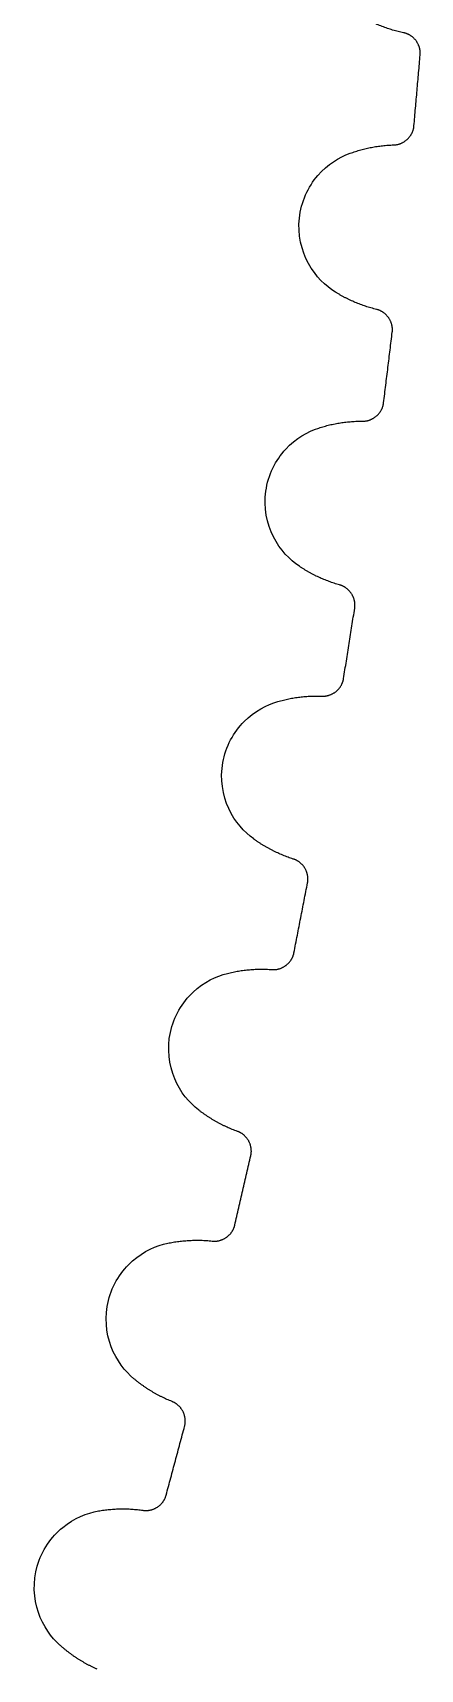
# Model space of a CAD drawing. Extents: x -57 to 57, y -57 to 57.
# Drawn here: x 54.08 to 56.85, y -16.25 to -4.56 of the extents above; entities that cross this region are included whole.
import ezdxf

# ---------------------------------------------------------------- set-up
doc = ezdxf.new("R2010")
doc.units = 0
doc.layers.add('Cut', color=7, linetype='CONTINUOUS')

msp = doc.modelspace()

# ---------------------------------------------------------------- linework, layer by layer
at = {"layer": 'Cut'}
for p, q in [((56.7273, -4.5591), (56.7273, -4.5591, 3)), ((56.7273, -4.5591), (56.7273, -4.5591, 3)), ((56.8463, -4.71837), (56.8463, -4.71837, 3)), ((56.8463, -4.71837), (56.8463, -4.71837, 3)), ((56.802, -5.22457), (56.802, -5.22457, 3)), ((56.802, -5.22457), (56.802, -5.22457, 3)), ((56.6572, -5.36076), (56.6572, -5.36076, 3)), ((56.6572, -5.36076), (56.6572, -5.36076, 3)), ((56.3456, -5.42054), (56.3456, -5.42054, 3)), ((56.3456, -5.42054), (56.3456, -5.42054, 3)), ((56.2414, -6.41283), (56.2414, -6.41283, 3)), ((56.2414, -6.41283), (56.2414, -6.41283, 3)), ((56.5337, -6.53608), (56.5337, -6.53608, 3)), ((56.5337, -6.53608), (56.5337, -6.53608, 3)), ((56.647, -6.69941), (56.647, -6.69941, 3)), ((56.647, -6.69941), (56.647, -6.69941, 3)), ((56.5851, -7.20374), (56.5851, -7.20374, 3)), ((56.5851, -7.20374), (56.5851, -7.20374, 3)), ((56.4356, -7.3348), (56.4356, -7.3348, 3)), ((56.4356, -7.3348), (56.4356, -7.3348, 3)), ((56.1221, -7.38367), (56.1221, -7.38367, 3)), ((56.1221, -7.38367), (56.1221, -7.38367, 3)), ((55.9833, -8.37172), (55.9833, -8.37172, 3)), ((55.9833, -8.37172), (55.9833, -8.37172, 3)), ((56.2711, -8.50509), (56.2711, -8.50509, 3)), ((56.2711, -8.50509), (56.2711, -8.50509, 3)), ((56.3787, -8.67228), (56.3787, -8.67228, 3)), ((56.3787, -8.67228), (56.3787, -8.67228, 3)), ((56.2992, -9.17415), (56.2992, -9.17415, 3)), ((56.2992, -9.17415), (56.2992, -9.17415, 3)), ((55.8303, -9.33781), (55.8303, -9.33781, 3)), ((55.8303, -9.33781), (55.8303, -9.33781, 3)), ((56.1452, -9.2999), (56.1452, -9.2999, 3)), ((56.1452, -9.2999), (56.1452, -9.2999, 3)), ((55.657, -10.3204), (55.657, -10.3204, 3)), ((55.657, -10.3204), (55.657, -10.3204, 3)), ((55.94, -10.4637), (55.94, -10.4637, 3)), ((55.94, -10.4637), (55.94, -10.4637, 3)), ((56.0417, -10.6346), (56.0417, -10.6346, 3)), ((56.0417, -10.6346), (56.0417, -10.6346, 3)), ((55.9447, -11.1334), (55.9447, -11.1334, 3)), ((55.9447, -11.1334), (55.9447, -11.1334, 3)), ((55.4704, -11.2806), (55.4704, -11.2806, 3)), ((55.4704, -11.2806), (55.4704, -11.2806, 3)), ((55.7865, -11.2537), (55.7865, -11.2537, 3)), ((55.7865, -11.2537), (55.7865, -11.2537, 3)), ((55.2629, -12.2565), (55.2629, -12.2565, 3)), ((55.2629, -12.2565), (55.2629, -12.2565, 3)), ((55.5408, -12.4097), (55.5408, -12.4097, 3)), ((55.5408, -12.4097), (55.5408, -12.4097, 3)), ((55.6364, -12.5839), (55.6364, -12.5839, 3)), ((55.6364, -12.5839), (55.6364, -12.5839, 3)), ((55.5221, -13.079), (55.5221, -13.079, 3)), ((55.5221, -13.079), (55.5221, -13.079, 3)), ((55.0429, -13.2096), (55.0429, -13.2096, 3)), ((55.0429, -13.2096), (55.0429, -13.2096, 3)), ((55.3597, -13.1937), (55.3597, -13.1937, 3)), ((55.3597, -13.1937), (55.3597, -13.1937, 3)), ((54.8015, -14.1777), (54.8015, -14.1777, 3)), ((54.8015, -14.1777), (54.8015, -14.1777, 3)), ((55.0738, -14.3404), (55.0738, -14.3404, 3)), ((55.0738, -14.3404), (55.0738, -14.3404, 3)), ((55.1633, -14.5179), (55.1633, -14.5179, 3)), ((55.1633, -14.5179), (55.1633, -14.5179, 3)), ((55.0318, -15.0088), (55.0318, -15.0088, 3)), ((55.0318, -15.0088), (55.0318, -15.0088, 3)), ((54.5484, -15.1225), (54.5484, -15.1225, 3)), ((54.5484, -15.1225), (54.5484, -15.1225, 3)), ((54.8656, -15.1177), (54.8656, -15.1177, 3)), ((54.8656, -15.1177), (54.8656, -15.1177, 3)), ((54.2733, -16.0816), (54.2733, -16.0816, 3)), ((54.2733, -16.0816), (54.2733, -16.0816, 3))]:
    msp.add_line(p, q, dxfattribs=at)
for points, degree in [([(56.7273, -4.5591), (56.5701, -4.52625), (56.4309, -4.44613)], 2), ([(56.7273, -4.5591, 3), (56.5701, -4.52625, 3), (56.4309, -4.44613, 3)], 2), ([(56.7273, -4.5591), (56.5701, -4.52625), (56.4309, -4.44613)], 2), ([(56.7273, -4.5591, 3), (56.5701, -4.52625, 3), (56.4309, -4.44613, 3)], 2), ([(56.802, -5.22457), (56.8463, -4.71837)], 1), ([(56.802, -5.22457, 3), (56.8463, -4.71837, 3)], 1), ([(56.802, -5.22457), (56.8463, -4.71837)], 1), ([(56.802, -5.22457, 3), (56.8463, -4.71837, 3)], 1), ([(56.3456, -5.42054), (56.4966, -5.36581), (56.6572, -5.36076)], 2), ([(56.3456, -5.42054, 3), (56.4966, -5.36581, 3), (56.6572, -5.36076, 3)], 2), ([(56.3456, -5.42054), (56.4966, -5.36581), (56.6572, -5.36076)], 2), ([(56.3456, -5.42054, 3), (56.4966, -5.36581, 3), (56.6572, -5.36076, 3)], 2), ([(56.5337, -6.53608), (56.3777, -6.49776), (56.2414, -6.41283)], 2), ([(56.5337, -6.53608, 3), (56.3777, -6.49776, 3), (56.2414, -6.41283, 3)], 2), ([(56.5337, -6.53608), (56.3777, -6.49776), (56.2414, -6.41283)], 2), ([(56.5337, -6.53608, 3), (56.3777, -6.49776, 3), (56.2414, -6.41283, 3)], 2), ([(56.5851, -7.20374), (56.647, -6.69941)], 1), ([(56.5851, -7.20374, 3), (56.647, -6.69941, 3)], 1), ([(56.5851, -7.20374), (56.647, -6.69941)], 1), ([(56.5851, -7.20374, 3), (56.647, -6.69941, 3)], 1), ([(56.1221, -7.38367), (56.275, -7.33424), (56.4356, -7.3348)], 2), ([(56.1221, -7.38367, 3), (56.275, -7.33424, 3), (56.4356, -7.3348, 3)], 2), ([(56.1221, -7.38367), (56.275, -7.33424), (56.4356, -7.3348)], 2), ([(56.1221, -7.38367, 3), (56.275, -7.33424, 3), (56.4356, -7.3348, 3)], 2), ([(56.2711, -8.50509), (56.1166, -8.46136), (55.9833, -8.37172)], 2), ([(56.2711, -8.50509, 3), (56.1166, -8.46136, 3), (55.9833, -8.37172, 3)], 2), ([(56.2711, -8.50509), (56.1166, -8.46136), (55.9833, -8.37172)], 2), ([(56.2711, -8.50509, 3), (56.1166, -8.46136, 3), (55.9833, -8.37172, 3)], 2), ([(56.2992, -9.17415), (56.3787, -8.67228)], 1), ([(56.2992, -9.17415, 3), (56.3787, -8.67228, 3)], 1), ([(56.2992, -9.17415), (56.3787, -8.67228)], 1), ([(56.2992, -9.17415, 3), (56.3787, -8.67228, 3)], 1), ([(55.8303, -9.33781), (55.9847, -9.29374), (56.1452, -9.2999)], 2), ([(55.8303, -9.33781, 3), (55.9847, -9.29374, 3), (56.1452, -9.2999, 3)], 2), ([(55.8303, -9.33781), (55.9847, -9.29374), (56.1452, -9.2999)], 2), ([(55.8303, -9.33781, 3), (55.9847, -9.29374, 3), (56.1452, -9.2999, 3)], 2), ([(55.94, -10.4637), (55.7871, -10.4146), (55.657, -10.3204)], 2), ([(55.94, -10.4637, 3), (55.7871, -10.4146, 3), (55.657, -10.3204, 3)], 2), ([(55.94, -10.4637), (55.7871, -10.4146), (55.657, -10.3204)], 2), ([(55.94, -10.4637, 3), (55.7871, -10.4146, 3), (55.657, -10.3204, 3)], 2), ([(55.9447, -11.1334), (56.0417, -10.6346)], 1), ([(55.9447, -11.1334, 3), (56.0417, -10.6346, 3)], 1), ([(55.9447, -11.1334), (56.0417, -10.6346)], 1), ([(55.9447, -11.1334, 3), (56.0417, -10.6346, 3)], 1), ([(55.4704, -11.2806), (55.6263, -11.2419), (55.7865, -11.2537)], 2), ([(55.4704, -11.2806, 3), (55.6263, -11.2419, 3), (55.7865, -11.2537, 3)], 2), ([(55.4704, -11.2806), (55.6263, -11.2419), (55.7865, -11.2537)], 2), ([(55.4704, -11.2806, 3), (55.6263, -11.2419, 3), (55.7865, -11.2537, 3)], 2), ([(55.5408, -12.4097), (55.3896, -12.3552), (55.2629, -12.2565)], 2), ([(55.5408, -12.4097, 3), (55.3896, -12.3552, 3), (55.2629, -12.2565, 3)], 2), ([(55.5408, -12.4097), (55.3896, -12.3552), (55.2629, -12.2565)], 2), ([(55.5408, -12.4097, 3), (55.3896, -12.3552, 3), (55.2629, -12.2565, 3)], 2), ([(55.5221, -13.079), (55.6364, -12.5839)], 1), ([(55.5221, -13.079, 3), (55.6364, -12.5839, 3)], 1), ([(55.5221, -13.079), (55.6364, -12.5839)], 1), ([(55.5221, -13.079, 3), (55.6364, -12.5839, 3)], 1), ([(55.0429, -13.2096), (55.2001, -13.1764), (55.3597, -13.1937)], 2), ([(55.0429, -13.2096, 3), (55.2001, -13.1764, 3), (55.3597, -13.1937, 3)], 2), ([(55.0429, -13.2096), (55.2001, -13.1764), (55.3597, -13.1937)], 2), ([(55.0429, -13.2096, 3), (55.2001, -13.1764, 3), (55.3597, -13.1937, 3)], 2), ([(55.0738, -14.3404), (54.9247, -14.2808), (54.8015, -14.1777)], 2), ([(55.0738, -14.3404, 3), (54.9247, -14.2808, 3), (54.8015, -14.1777, 3)], 2), ([(55.0738, -14.3404), (54.9247, -14.2808), (54.8015, -14.1777)], 2), ([(55.0738, -14.3404, 3), (54.9247, -14.2808, 3), (54.8015, -14.1777, 3)], 2), ([(55.0318, -15.0088), (55.1633, -14.5179)], 1), ([(55.0318, -15.0088, 3), (55.1633, -14.5179, 3)], 1), ([(55.0318, -15.0088), (55.1633, -14.5179)], 1), ([(55.0318, -15.0088, 3), (55.1633, -14.5179, 3)], 1), ([(54.5484, -15.1225), (54.7066, -15.0948), (54.8656, -15.1177)], 2), ([(54.5484, -15.1225, 3), (54.7066, -15.0948, 3), (54.8656, -15.1177, 3)], 2), ([(54.5484, -15.1225), (54.7066, -15.0948), (54.8656, -15.1177)], 2), ([(54.5484, -15.1225, 3), (54.7066, -15.0948, 3), (54.8656, -15.1177, 3)], 2), ([(54.5398, -16.2537), (54.3928, -16.1889), (54.2733, -16.0816)], 2), ([(54.5398, -16.2537, 3), (54.3928, -16.1889, 3), (54.2733, -16.0816, 3)], 2), ([(54.5398, -16.2537), (54.3928, -16.1889), (54.2733, -16.0816)], 2), ([(54.5398, -16.2537, 3), (54.3928, -16.1889, 3), (54.2733, -16.0816, 3)], 2)]:
    msp.add_open_spline(points, degree=degree, dxfattribs=at)
for points, degree, knots in [([(56.8463, -4.71837), (56.8513, -4.66544), (56.817, -4.6162), (56.7795, -4.56937), (56.7273, -4.5591)], 2, [0, 0, 0, 0.724386, 0.724386, 1.44877, 1.44877, 1.44877]), ([(56.8463, -4.71837, 3), (56.8513, -4.66544, 3), (56.817, -4.6162, 3), (56.7795, -4.56937, 3), (56.7273, -4.5591, 3)], 2, [0, 0, 0, 0.724386, 0.724386, 1.44877, 1.44877, 1.44877]), ([(56.8463, -4.71837), (56.8513, -4.66544), (56.817, -4.6162), (56.7795, -4.56937), (56.7273, -4.5591)], 2, [0, 0, 0, 0.724386, 0.724386, 1.44877, 1.44877, 1.44877]), ([(56.8463, -4.71837, 3), (56.8513, -4.66544, 3), (56.817, -4.6162, 3), (56.7795, -4.56937, 3), (56.7273, -4.5591, 3)], 2, [0, 0, 0, 0.724386, 0.724386, 1.44877, 1.44877, 1.44877]), ([(56.6572, -5.36076), (56.7103, -5.3597), (56.7554, -5.3201), (56.7977, -5.27756), (56.802, -5.22457)], 2, [0, 0, 0, 0.724386, 0.724386, 1.44877, 1.44877, 1.44877]), ([(56.6572, -5.36076, 3), (56.7103, -5.3597, 3), (56.7554, -5.3201, 3), (56.7977, -5.27756, 3), (56.802, -5.22457, 3)], 2, [0, 0, 0, 0.724386, 0.724386, 1.44877, 1.44877, 1.44877]), ([(56.6572, -5.36076), (56.7103, -5.3597), (56.7554, -5.3201), (56.7977, -5.27756), (56.802, -5.22457)], 2, [0, 0, 0, 0.724386, 0.724386, 1.44877, 1.44877, 1.44877]), ([(56.6572, -5.36076, 3), (56.7103, -5.3597, 3), (56.7554, -5.3201, 3), (56.7977, -5.27756, 3), (56.802, -5.22457, 3)], 2, [0, 0, 0, 0.724386, 0.724386, 1.44877, 1.44877, 1.44877]), ([(56.2414, -6.41283), (56.1711, -6.36914), (56.0994, -6.30152), (56.0486, -6.2087), (55.9975, -6.11678), (55.9707, -5.99944), (55.9834, -5.88409), (55.995, -5.76863), (56.0456, -5.65942), (56.1147, -5.58013), (56.1836, -5.49989), (56.2678, -5.44866), (56.3456, -5.42054)], 3, [0, 0, 0, 0, 0.558599, 0.558599, 0.558599, 1.1172, 1.1172, 1.1172, 1.6758, 1.6758, 1.6758, 2.2344, 2.2344, 2.2344, 2.2344]), ([(56.2414, -6.41283, 3), (56.1711, -6.36914, 3), (56.0994, -6.30152, 3), (56.0486, -6.2087, 3), (55.9975, -6.11678, 3), (55.9707, -5.99944, 3), (55.9834, -5.88409, 3), (55.995, -5.76863, 3), (56.0456, -5.65942, 3), (56.1147, -5.58013, 3), (56.1836, -5.49989, 3), (56.2678, -5.44866, 3), (56.3456, -5.42054, 3)], 3, [0, 0, 0, 0, 0.558599, 0.558599, 0.558599, 1.1172, 1.1172, 1.1172, 1.6758, 1.6758, 1.6758, 2.2344, 2.2344, 2.2344, 2.2344]), ([(56.2414, -6.41283), (56.1711, -6.36914), (56.0994, -6.30152), (56.0486, -6.2087), (55.9975, -6.11678), (55.9707, -5.99944), (55.9834, -5.88409), (55.995, -5.76863), (56.0456, -5.65942), (56.1147, -5.58013), (56.1836, -5.49989), (56.2678, -5.44866), (56.3456, -5.42054)], 3, [0, 0, 0, 0, 0.558599, 0.558599, 0.558599, 1.1172, 1.1172, 1.1172, 1.6758, 1.6758, 1.6758, 2.2344, 2.2344, 2.2344, 2.2344]), ([(56.2414, -6.41283, 3), (56.1711, -6.36914, 3), (56.0994, -6.30152, 3), (56.0486, -6.2087, 3), (55.9975, -6.11678, 3), (55.9707, -5.99944, 3), (55.9834, -5.88409, 3), (55.995, -5.76863, 3), (56.0456, -5.65942, 3), (56.1147, -5.58013, 3), (56.1836, -5.49989, 3), (56.2678, -5.44866, 3), (56.3456, -5.42054, 3)], 3, [0, 0, 0, 0, 0.558599, 0.558599, 0.558599, 1.1172, 1.1172, 1.1172, 1.6758, 1.6758, 1.6758, 2.2344, 2.2344, 2.2344, 2.2344]), ([(56.647, -6.69941), (56.6538, -6.64668), (56.6213, -6.59627), (56.5854, -6.54816), (56.5337, -6.53608)], 2, [0, 0, 0, 0.724386, 0.724386, 1.44877, 1.44877, 1.44877]), ([(56.647, -6.69941, 3), (56.6538, -6.64668, 3), (56.6213, -6.59627, 3), (56.5854, -6.54816, 3), (56.5337, -6.53608, 3)], 2, [0, 0, 0, 0.724386, 0.724386, 1.44877, 1.44877, 1.44877]), ([(56.647, -6.69941), (56.6538, -6.64668), (56.6213, -6.59627), (56.5854, -6.54816), (56.5337, -6.53608)], 2, [0, 0, 0, 0.724386, 0.724386, 1.44877, 1.44877, 1.44877]), ([(56.647, -6.69941, 3), (56.6538, -6.64668, 3), (56.6213, -6.59627, 3), (56.5854, -6.54816, 3), (56.5337, -6.53608, 3)], 2, [0, 0, 0, 0.724386, 0.724386, 1.44877, 1.44877, 1.44877]), ([(56.4356, -7.3348), (56.4887, -7.3356), (56.5352, -7.29759), (56.5789, -7.25655), (56.5851, -7.20374)], 2, [0, 0, 0, 0.724386, 0.724386, 1.44877, 1.44877, 1.44877]), ([(56.4356, -7.3348, 3), (56.4887, -7.3356, 3), (56.5352, -7.29759, 3), (56.5789, -7.25655, 3), (56.5851, -7.20374, 3)], 2, [0, 0, 0, 0.724386, 0.724386, 1.44877, 1.44877, 1.44877]), ([(56.4356, -7.3348), (56.4887, -7.3356), (56.5352, -7.29759), (56.5789, -7.25655), (56.5851, -7.20374)], 2, [0, 0, 0, 0.724386, 0.724386, 1.44877, 1.44877, 1.44877]), ([(56.4356, -7.3348, 3), (56.4887, -7.3356, 3), (56.5352, -7.29759, 3), (56.5789, -7.25655, 3), (56.5851, -7.20374, 3)], 2, [0, 0, 0, 0.724386, 0.724386, 1.44877, 1.44877, 1.44877]), ([(55.9833, -8.37172), (55.9146, -8.3256), (55.8453, -8.25553), (55.7978, -8.16098), (55.7499, -8.06734), (55.7273, -7.94914), (55.744, -7.8343), (55.7596, -7.71931), (55.8139, -7.61194), (55.8857, -7.53511), (55.9575, -7.45732), (56.0434, -7.40906), (56.1221, -7.38367)], 3, [0, 0, 0, 0, 0.558599, 0.558599, 0.558599, 1.1172, 1.1172, 1.1172, 1.6758, 1.6758, 1.6758, 2.2344, 2.2344, 2.2344, 2.2344]), ([(55.9833, -8.37172, 3), (55.9146, -8.3256, 3), (55.8453, -8.25553, 3), (55.7978, -8.16098, 3), (55.7499, -8.06734, 3), (55.7273, -7.94914, 3), (55.744, -7.8343, 3), (55.7596, -7.71931, 3), (55.8139, -7.61194, 3), (55.8857, -7.53511, 3), (55.9575, -7.45732, 3), (56.0434, -7.40906, 3), (56.1221, -7.38367, 3)], 3, [0, 0, 0, 0, 0.558599, 0.558599, 0.558599, 1.1172, 1.1172, 1.1172, 1.6758, 1.6758, 1.6758, 2.2344, 2.2344, 2.2344, 2.2344]), ([(55.9833, -8.37172), (55.9146, -8.3256), (55.8453, -8.25553), (55.7978, -8.16098), (55.7499, -8.06734), (55.7273, -7.94914), (55.744, -7.8343), (55.7596, -7.71931), (55.8139, -7.61194), (55.8857, -7.53511), (55.9575, -7.45732), (56.0434, -7.40906), (56.1221, -7.38367)], 3, [0, 0, 0, 0, 0.558599, 0.558599, 0.558599, 1.1172, 1.1172, 1.1172, 1.6758, 1.6758, 1.6758, 2.2344, 2.2344, 2.2344, 2.2344]), ([(55.9833, -8.37172, 3), (55.9146, -8.3256, 3), (55.8453, -8.25553, 3), (55.7978, -8.16098, 3), (55.7499, -8.06734, 3), (55.7273, -7.94914, 3), (55.744, -7.8343, 3), (55.7596, -7.71931, 3), (55.8139, -7.61194, 3), (55.8857, -7.53511, 3), (55.9575, -7.45732, 3), (56.0434, -7.40906, 3), (56.1221, -7.38367, 3)], 3, [0, 0, 0, 0, 0.558599, 0.558599, 0.558599, 1.1172, 1.1172, 1.1172, 1.6758, 1.6758, 1.6758, 2.2344, 2.2344, 2.2344, 2.2344]), ([(56.3787, -8.67228), (56.3873, -8.61982), (56.3566, -8.56831), (56.3224, -8.51898), (56.2711, -8.50509)], 2, [0, 0, 0, 0.724386, 0.724386, 1.44877, 1.44877, 1.44877]), ([(56.3787, -8.67228, 3), (56.3873, -8.61982, 3), (56.3566, -8.56831, 3), (56.3224, -8.51898, 3), (56.2711, -8.50509, 3)], 2, [0, 0, 0, 0.724386, 0.724386, 1.44877, 1.44877, 1.44877]), ([(56.3787, -8.67228), (56.3873, -8.61982), (56.3566, -8.56831), (56.3224, -8.51898), (56.2711, -8.50509)], 2, [0, 0, 0, 0.724386, 0.724386, 1.44877, 1.44877, 1.44877]), ([(56.3787, -8.67228, 3), (56.3873, -8.61982, 3), (56.3566, -8.56831, 3), (56.3224, -8.51898, 3), (56.2711, -8.50509, 3)], 2, [0, 0, 0, 0.724386, 0.724386, 1.44877, 1.44877, 1.44877]), ([(56.1452, -9.2999), (56.1983, -9.30256), (56.246, -9.2662), (56.2912, -9.22671), (56.2992, -9.17415)], 2, [0, 0, 0, 0.724386, 0.724386, 1.44877, 1.44877, 1.44877]), ([(56.1452, -9.2999, 3), (56.1983, -9.30256, 3), (56.246, -9.2662, 3), (56.2912, -9.22671, 3), (56.2992, -9.17415, 3)], 2, [0, 0, 0, 0.724386, 0.724386, 1.44877, 1.44877, 1.44877]), ([(56.1452, -9.2999), (56.1983, -9.30256), (56.246, -9.2662), (56.2912, -9.22671), (56.2992, -9.17415)], 2, [0, 0, 0, 0.724386, 0.724386, 1.44877, 1.44877, 1.44877]), ([(56.1452, -9.2999, 3), (56.1983, -9.30256, 3), (56.246, -9.2662, 3), (56.2912, -9.22671, 3), (56.2992, -9.17415, 3)], 2, [0, 0, 0, 0.724386, 0.724386, 1.44877, 1.44877, 1.44877]), ([(55.657, -10.3204), (55.5899, -10.2719), (55.5231, -10.1995), (55.479, -10.1033), (55.4344, -10.0081), (55.4159, -9.88915), (55.4366, -9.77496), (55.4562, -9.66059), (55.5143, -9.55518), (55.5887, -9.4809), (55.6631, -9.40567), (55.7507, -9.36044), (55.8303, -9.33781)], 3, [0, 0, 0, 0, 0.558599, 0.558599, 0.558599, 1.1172, 1.1172, 1.1172, 1.6758, 1.6758, 1.6758, 2.2344, 2.2344, 2.2344, 2.2344]), ([(55.657, -10.3204, 3), (55.5899, -10.2719, 3), (55.5231, -10.1995, 3), (55.479, -10.1033, 3), (55.4344, -10.0081, 3), (55.4159, -9.88915, 3), (55.4366, -9.77496, 3), (55.4562, -9.66059, 3), (55.5143, -9.55518, 3), (55.5887, -9.4809, 3), (55.6631, -9.40567, 3), (55.7507, -9.36044, 3), (55.8303, -9.33781, 3)], 3, [0, 0, 0, 0, 0.558599, 0.558599, 0.558599, 1.1172, 1.1172, 1.1172, 1.6758, 1.6758, 1.6758, 2.2344, 2.2344, 2.2344, 2.2344]), ([(55.657, -10.3204), (55.5899, -10.2719), (55.5231, -10.1995), (55.479, -10.1033), (55.4344, -10.0081), (55.4159, -9.88915), (55.4366, -9.77496), (55.4562, -9.66059), (55.5143, -9.55518), (55.5887, -9.4809), (55.6631, -9.40567), (55.7507, -9.36044), (55.8303, -9.33781)], 3, [0, 0, 0, 0, 0.558599, 0.558599, 0.558599, 1.1172, 1.1172, 1.1172, 1.6758, 1.6758, 1.6758, 2.2344, 2.2344, 2.2344, 2.2344]), ([(55.657, -10.3204, 3), (55.5899, -10.2719, 3), (55.5231, -10.1995, 3), (55.479, -10.1033, 3), (55.4344, -10.0081, 3), (55.4159, -9.88915, 3), (55.4366, -9.77496, 3), (55.4562, -9.66059, 3), (55.5143, -9.55518, 3), (55.5887, -9.4809, 3), (55.6631, -9.40567, 3), (55.7507, -9.36044, 3), (55.8303, -9.33781, 3)], 3, [0, 0, 0, 0, 0.558599, 0.558599, 0.558599, 1.1172, 1.1172, 1.1172, 1.6758, 1.6758, 1.6758, 2.2344, 2.2344, 2.2344, 2.2344]), ([(56.0417, -10.6346), (56.0521, -10.5825), (56.0232, -10.5299), (55.9908, -10.4794), (55.94, -10.4637)], 2, [0, 0, 0, 0.724386, 0.724386, 1.44877, 1.44877, 1.44877]), ([(56.0417, -10.6346, 3), (56.0521, -10.5825, 3), (56.0232, -10.5299, 3), (55.9908, -10.4794, 3), (55.94, -10.4637, 3)], 2, [0, 0, 0, 0.724386, 0.724386, 1.44877, 1.44877, 1.44877]), ([(56.0417, -10.6346), (56.0521, -10.5825), (56.0232, -10.5299), (55.9908, -10.4794), (55.94, -10.4637)], 2, [0, 0, 0, 0.724386, 0.724386, 1.44877, 1.44877, 1.44877]), ([(56.0417, -10.6346, 3), (56.0521, -10.5825, 3), (56.0232, -10.5299, 3), (55.9908, -10.4794, 3), (55.94, -10.4637, 3)], 2, [0, 0, 0, 0.724386, 0.724386, 1.44877, 1.44877, 1.44877]), ([(55.7865, -11.2537), (55.8394, -11.2582), (55.8884, -11.2235), (55.9349, -11.1856), (55.9447, -11.1334)], 2, [0, 0, 0, 0.724386, 0.724386, 1.44877, 1.44877, 1.44877]), ([(55.7865, -11.2537, 3), (55.8394, -11.2582, 3), (55.8884, -11.2235, 3), (55.9349, -11.1856, 3), (55.9447, -11.1334, 3)], 2, [0, 0, 0, 0.724386, 0.724386, 1.44877, 1.44877, 1.44877]), ([(55.7865, -11.2537), (55.8394, -11.2582), (55.8884, -11.2235), (55.9349, -11.1856), (55.9447, -11.1334)], 2, [0, 0, 0, 0.724386, 0.724386, 1.44877, 1.44877, 1.44877]), ([(55.7865, -11.2537, 3), (55.8394, -11.2582, 3), (55.8884, -11.2235, 3), (55.9349, -11.1856, 3), (55.9447, -11.1334, 3)], 2, [0, 0, 0, 0.724386, 0.724386, 1.44877, 1.44877, 1.44877]), ([(55.2629, -12.2565), (55.1976, -12.2057), (55.1334, -12.131), (55.0926, -12.0334), (55.0514, -11.9366), (55.037, -11.8171), (55.0617, -11.7037), (55.0853, -11.5901), (55.147, -11.4868), (55.224, -11.4151), (55.3009, -11.3426), (55.39, -11.3004), (55.4704, -11.2806)], 3, [0, 0, 0, 0, 0.558599, 0.558599, 0.558599, 1.1172, 1.1172, 1.1172, 1.6758, 1.6758, 1.6758, 2.2344, 2.2344, 2.2344, 2.2344]), ([(55.2629, -12.2565, 3), (55.1976, -12.2057, 3), (55.1334, -12.131, 3), (55.0926, -12.0334, 3), (55.0514, -11.9366, 3), (55.037, -11.8171, 3), (55.0617, -11.7037, 3), (55.0853, -11.5901, 3), (55.147, -11.4868, 3), (55.224, -11.4151, 3), (55.3009, -11.3426, 3), (55.39, -11.3004, 3), (55.4704, -11.2806, 3)], 3, [0, 0, 0, 0, 0.558599, 0.558599, 0.558599, 1.1172, 1.1172, 1.1172, 1.6758, 1.6758, 1.6758, 2.2344, 2.2344, 2.2344, 2.2344]), ([(55.2629, -12.2565), (55.1976, -12.2057), (55.1334, -12.131), (55.0926, -12.0334), (55.0514, -11.9366), (55.037, -11.8171), (55.0617, -11.7037), (55.0853, -11.5901), (55.147, -11.4868), (55.224, -11.4151), (55.3009, -11.3426), (55.39, -11.3004), (55.4704, -11.2806)], 3, [0, 0, 0, 0, 0.558599, 0.558599, 0.558599, 1.1172, 1.1172, 1.1172, 1.6758, 1.6758, 1.6758, 2.2344, 2.2344, 2.2344, 2.2344]), ([(55.2629, -12.2565, 3), (55.1976, -12.2057, 3), (55.1334, -12.131, 3), (55.0926, -12.0334, 3), (55.0514, -11.9366, 3), (55.037, -11.8171, 3), (55.0617, -11.7037, 3), (55.0853, -11.5901, 3), (55.147, -11.4868, 3), (55.224, -11.4151, 3), (55.3009, -11.3426, 3), (55.39, -11.3004, 3), (55.4704, -11.2806, 3)], 3, [0, 0, 0, 0, 0.558599, 0.558599, 0.558599, 1.1172, 1.1172, 1.1172, 1.6758, 1.6758, 1.6758, 2.2344, 2.2344, 2.2344, 2.2344]), ([(55.6364, -12.5839), (55.6487, -12.5322), (55.6216, -12.4787), (55.591, -12.4271), (55.5408, -12.4097)], 2, [0, 0, 0, 0.724386, 0.724386, 1.44877, 1.44877, 1.44877]), ([(55.6364, -12.5839, 3), (55.6487, -12.5322, 3), (55.6216, -12.4787, 3), (55.591, -12.4271, 3), (55.5408, -12.4097, 3)], 2, [0, 0, 0, 0.724386, 0.724386, 1.44877, 1.44877, 1.44877]), ([(55.6364, -12.5839), (55.6487, -12.5322), (55.6216, -12.4787), (55.591, -12.4271), (55.5408, -12.4097)], 2, [0, 0, 0, 0.724386, 0.724386, 1.44877, 1.44877, 1.44877]), ([(55.6364, -12.5839, 3), (55.6487, -12.5322, 3), (55.6216, -12.4787, 3), (55.591, -12.4271, 3), (55.5408, -12.4097, 3)], 2, [0, 0, 0, 0.724386, 0.724386, 1.44877, 1.44877, 1.44877]), ([(55.3597, -13.1937), (55.4125, -13.2001), (55.4626, -13.1671), (55.5105, -13.1309), (55.5221, -13.079)], 2, [0, 0, 0, 0.724386, 0.724386, 1.44877, 1.44877, 1.44877]), ([(55.3597, -13.1937, 3), (55.4125, -13.2001, 3), (55.4626, -13.1671, 3), (55.5105, -13.1309, 3), (55.5221, -13.079, 3)], 2, [0, 0, 0, 0.724386, 0.724386, 1.44877, 1.44877, 1.44877]), ([(55.3597, -13.1937), (55.4125, -13.2001), (55.4626, -13.1671), (55.5105, -13.1309), (55.5221, -13.079)], 2, [0, 0, 0, 0.724386, 0.724386, 1.44877, 1.44877, 1.44877]), ([(55.3597, -13.1937, 3), (55.4125, -13.2001, 3), (55.4626, -13.1671, 3), (55.5105, -13.1309, 3), (55.5221, -13.079, 3)], 2, [0, 0, 0, 0.724386, 0.724386, 1.44877, 1.44877, 1.44877]), ([(54.8015, -14.1777), (54.738, -14.1247), (54.6764, -14.0477), (54.639, -13.9487), (54.6013, -13.8506), (54.5911, -13.7307), (54.6197, -13.6182), (54.6472, -13.5055), (54.7125, -13.4044), (54.7919, -13.3355), (54.8714, -13.2656), (54.9619, -13.2266), (55.0429, -13.2096)], 3, [0, 0, 0, 0, 0.558599, 0.558599, 0.558599, 1.1172, 1.1172, 1.1172, 1.6758, 1.6758, 1.6758, 2.2344, 2.2344, 2.2344, 2.2344]), ([(54.8015, -14.1777, 3), (54.738, -14.1247, 3), (54.6764, -14.0477, 3), (54.639, -13.9487, 3), (54.6013, -13.8506, 3), (54.5911, -13.7307, 3), (54.6197, -13.6182, 3), (54.6472, -13.5055, 3), (54.7125, -13.4044, 3), (54.7919, -13.3355, 3), (54.8714, -13.2656, 3), (54.9619, -13.2266, 3), (55.0429, -13.2096, 3)], 3, [0, 0, 0, 0, 0.558599, 0.558599, 0.558599, 1.1172, 1.1172, 1.1172, 1.6758, 1.6758, 1.6758, 2.2344, 2.2344, 2.2344, 2.2344]), ([(54.8015, -14.1777), (54.738, -14.1247), (54.6764, -14.0477), (54.639, -13.9487), (54.6013, -13.8506), (54.5911, -13.7307), (54.6197, -13.6182), (54.6472, -13.5055), (54.7125, -13.4044), (54.7919, -13.3355), (54.8714, -13.2656), (54.9619, -13.2266), (55.0429, -13.2096)], 3, [0, 0, 0, 0, 0.558599, 0.558599, 0.558599, 1.1172, 1.1172, 1.1172, 1.6758, 1.6758, 1.6758, 2.2344, 2.2344, 2.2344, 2.2344]), ([(54.8015, -14.1777, 3), (54.738, -14.1247, 3), (54.6764, -14.0477, 3), (54.639, -13.9487, 3), (54.6013, -13.8506, 3), (54.5911, -13.7307, 3), (54.6197, -13.6182, 3), (54.6472, -13.5055, 3), (54.7125, -13.4044, 3), (54.7919, -13.3355, 3), (54.8714, -13.2656, 3), (54.9619, -13.2266, 3), (55.0429, -13.2096, 3)], 3, [0, 0, 0, 0, 0.558599, 0.558599, 0.558599, 1.1172, 1.1172, 1.1172, 1.6758, 1.6758, 1.6758, 2.2344, 2.2344, 2.2344, 2.2344]), ([(55.1633, -14.5179), (55.1774, -14.4667), (55.1522, -14.4122), (55.1234, -14.3596), (55.0738, -14.3404)], 2, [0, 0, 0, 0.724386, 0.724386, 1.44877, 1.44877, 1.44877]), ([(55.1633, -14.5179, 3), (55.1774, -14.4667, 3), (55.1522, -14.4122, 3), (55.1234, -14.3596, 3), (55.0738, -14.3404, 3)], 2, [0, 0, 0, 0.724386, 0.724386, 1.44877, 1.44877, 1.44877]), ([(55.1633, -14.5179), (55.1774, -14.4667), (55.1522, -14.4122), (55.1234, -14.3596), (55.0738, -14.3404)], 2, [0, 0, 0, 0.724386, 0.724386, 1.44877, 1.44877, 1.44877]), ([(55.1633, -14.5179, 3), (55.1774, -14.4667, 3), (55.1522, -14.4122, 3), (55.1234, -14.3596, 3), (55.0738, -14.3404, 3)], 2, [0, 0, 0, 0.724386, 0.724386, 1.44877, 1.44877, 1.44877]), ([(54.8656, -15.1177), (54.9181, -15.1259), (54.9693, -15.0947), (55.0184, -15.0602), (55.0318, -15.0088)], 2, [0, 0, 0, 0.724386, 0.724386, 1.44877, 1.44877, 1.44877]), ([(54.8656, -15.1177, 3), (54.9181, -15.1259, 3), (54.9693, -15.0947, 3), (55.0184, -15.0602, 3), (55.0318, -15.0088, 3)], 2, [0, 0, 0, 0.724386, 0.724386, 1.44877, 1.44877, 1.44877]), ([(54.8656, -15.1177), (54.9181, -15.1259), (54.9693, -15.0947), (55.0184, -15.0602), (55.0318, -15.0088)], 2, [0, 0, 0, 0.724386, 0.724386, 1.44877, 1.44877, 1.44877]), ([(54.8656, -15.1177, 3), (54.9181, -15.1259, 3), (54.9693, -15.0947, 3), (55.0184, -15.0602, 3), (55.0318, -15.0088, 3)], 2, [0, 0, 0, 0.724386, 0.724386, 1.44877, 1.44877, 1.44877]), ([(54.2733, -16.0816), (54.2117, -16.0264), (54.1528, -15.9473), (54.119, -15.8471), (54.0846, -15.7477), (54.0786, -15.6275), (54.1111, -15.5161), (54.1426, -15.4044), (54.2114, -15.3057), (54.2932, -15.2396), (54.375, -15.1725), (54.4668, -15.1367), (54.5484, -15.1225)], 3, [0, 0, 0, 0, 0.558599, 0.558599, 0.558599, 1.1172, 1.1172, 1.1172, 1.6758, 1.6758, 1.6758, 2.2344, 2.2344, 2.2344, 2.2344]), ([(54.2733, -16.0816, 3), (54.2117, -16.0264, 3), (54.1528, -15.9473, 3), (54.119, -15.8471, 3), (54.0846, -15.7477, 3), (54.0786, -15.6275, 3), (54.1111, -15.5161, 3), (54.1426, -15.4044, 3), (54.2114, -15.3057, 3), (54.2932, -15.2396, 3), (54.375, -15.1725, 3), (54.4668, -15.1367, 3), (54.5484, -15.1225, 3)], 3, [0, 0, 0, 0, 0.558599, 0.558599, 0.558599, 1.1172, 1.1172, 1.1172, 1.6758, 1.6758, 1.6758, 2.2344, 2.2344, 2.2344, 2.2344]), ([(54.2733, -16.0816), (54.2117, -16.0264), (54.1528, -15.9473), (54.119, -15.8471), (54.0846, -15.7477), (54.0786, -15.6275), (54.1111, -15.5161), (54.1426, -15.4044), (54.2114, -15.3057), (54.2932, -15.2396), (54.375, -15.1725), (54.4668, -15.1367), (54.5484, -15.1225)], 3, [0, 0, 0, 0, 0.558599, 0.558599, 0.558599, 1.1172, 1.1172, 1.1172, 1.6758, 1.6758, 1.6758, 2.2344, 2.2344, 2.2344, 2.2344]), ([(54.2733, -16.0816, 3), (54.2117, -16.0264, 3), (54.1528, -15.9473, 3), (54.119, -15.8471, 3), (54.0846, -15.7477, 3), (54.0786, -15.6275, 3), (54.1111, -15.5161, 3), (54.1426, -15.4044, 3), (54.2114, -15.3057, 3), (54.2932, -15.2396, 3), (54.375, -15.1725, 3), (54.4668, -15.1367, 3), (54.5484, -15.1225, 3)], 3, [0, 0, 0, 0, 0.558599, 0.558599, 0.558599, 1.1172, 1.1172, 1.1172, 1.6758, 1.6758, 1.6758, 2.2344, 2.2344, 2.2344, 2.2344])]:
    msp.add_open_spline(points, degree=degree, knots=knots, dxfattribs=at)

doc.saveas('drawing.dxf')
